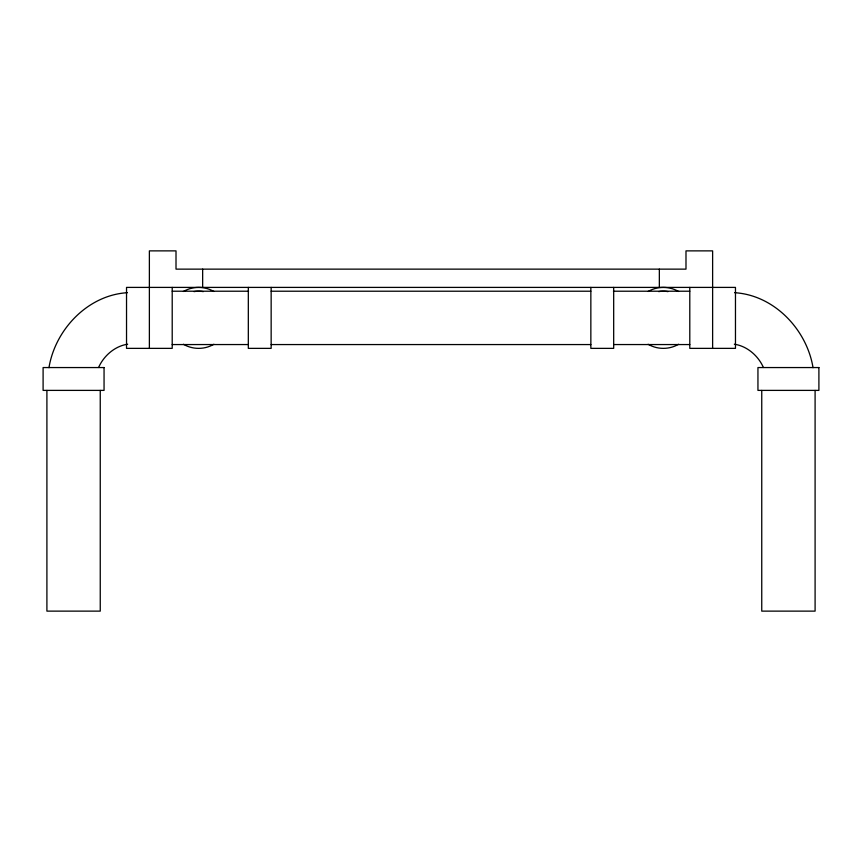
<?xml version="1.0" encoding="UTF-8"?>
<svg xmlns="http://www.w3.org/2000/svg" width="862" height="862" viewBox="0 0 862 862"><rect width="100%" height="100%" fill="white"/><g stroke="black" fill="none" stroke-linecap="round" stroke-linejoin="round"><path stroke-width="1.29" d="M48.962 367.686C55.211 329.532 87.816 295.052 127.425 292.692M98.591 367.471C103.752 355.801 114.84 346.104 127.651 344.207M172.206 291.216L248.579 291.216M271.153 291.216L590.847 291.216M613.421 291.216L689.794 291.216M172.206 344.563L248.385 344.552M271.153 344.563L590.847 344.563M613.615 344.552L689.794 344.563M734.575 292.692C774.184 295.052 806.789 329.532 813.038 367.686M734.349 344.207C747.16 346.104 758.248 355.801 763.409 367.471M815.096 390.432L815.096 611.126L761.749 611.126L761.749 390.432M712.626 348.367L712.626 250.874L685.99 250.874L685.99 269.138L176.01 269.138L176.01 250.874L149.374 250.874L149.374 348.367M689.794 287.402L689.794 348.367L735.469 348.367L735.469 287.402L126.531 287.402L126.531 348.367L172.206 348.367L172.206 287.402M659.344 269.138L659.344 287.402M613.679 287.402L613.679 348.367L590.847 348.367L590.847 287.402M271.153 287.402L271.153 348.367L248.321 348.367L248.321 287.402M202.656 269.138L202.656 287.402M100.251 390.432L100.251 611.126L46.904 611.126L46.904 390.432M213.884 344.283A30.482 30.482 0 0 1 183.412 344.283M183.412 291.485A30.482 30.482 0 0 1 213.884 291.485M678.588 344.283A30.482 30.482 0 0 1 648.116 344.283M648.116 291.485A30.482 30.482 0 0 1 678.588 291.485M194.004 291.615A26.679 26.679 0 0 1 203.281 291.615M658.719 291.615A26.679 26.679 0 0 1 667.996 291.615M104.054 367.557L43.1 367.557L43.1 390.389L104.054 390.389L104.054 367.557M818.9 367.557L757.946 367.557L757.946 390.389L818.9 390.389L818.9 367.557"/></g></svg>
